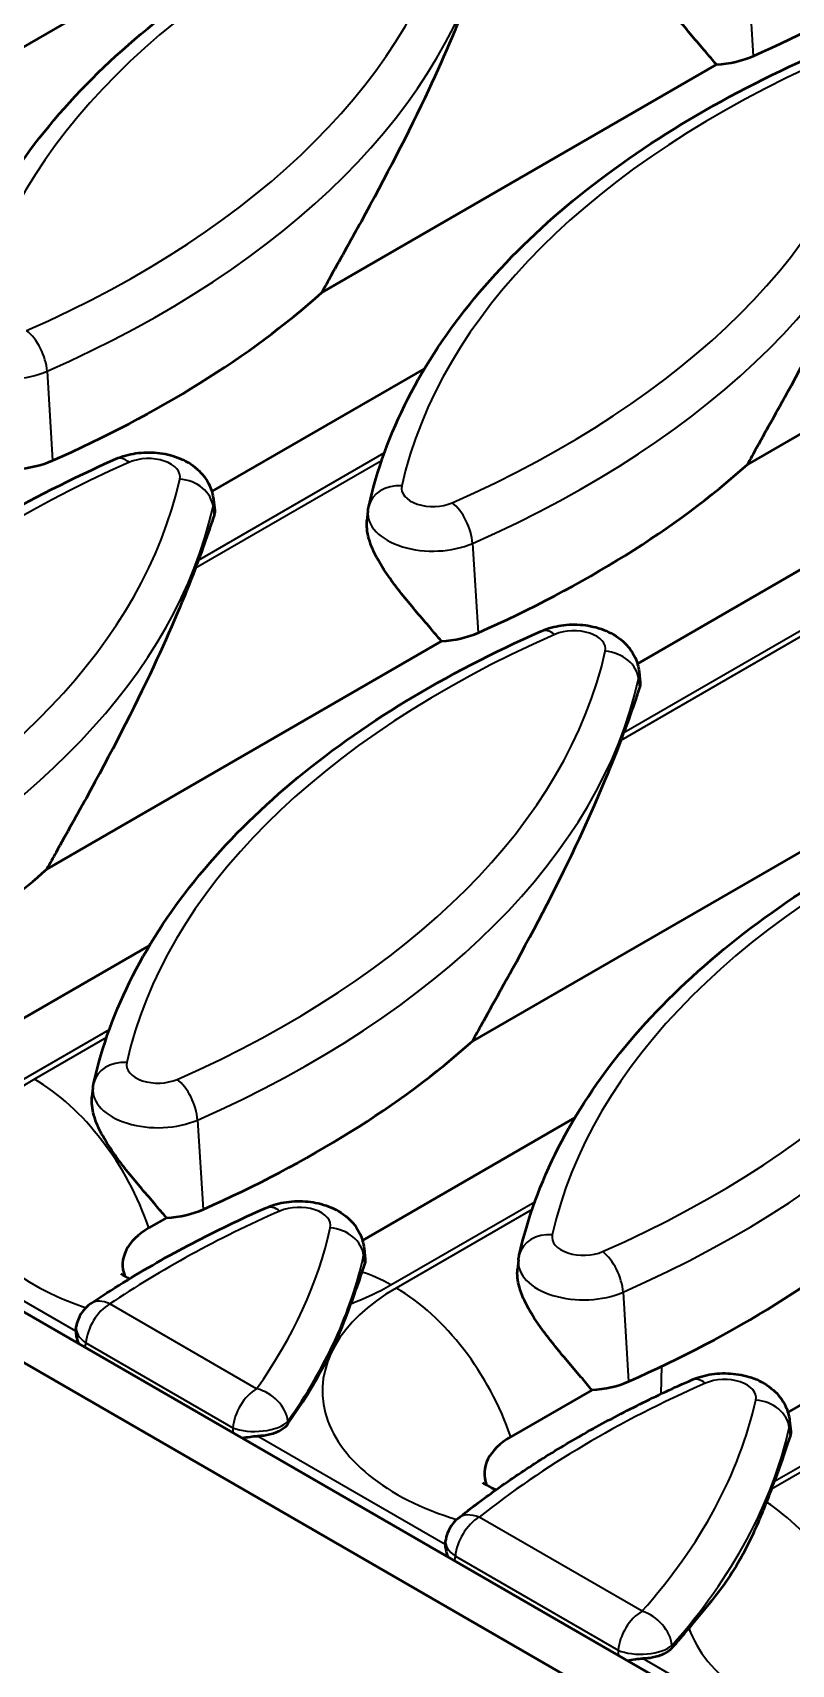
# Model space of a CAD drawing. Header units: millimetres. Extents: x 0 to 1485, y 0 to 1050.
# Drawn here: x 302.6 to 319.45, y 134.2 to 170.43 of the extents above; entities that cross this region are included whole.
import ezdxf

# ---------------------------------------------------------------- set-up
doc = ezdxf.new("R2010")
doc.units = ezdxf.units.MM
doc.header["$LTSCALE"] = 2.5
doc.layers.add('Sichtbar (ISO)', color=7, linetype='Continuous', lineweight=50)
doc.layers.add('Sichtbar schmal (ISO)', color=7, linetype='Continuous', lineweight=35)

msp = doc.modelspace()

# ---------------------------------------------------------------- linework, layer by layer
at = {"layer": 'Sichtbar (ISO)'}
for p, q in [((399.039, 86.231), (43.718, 291.376)), ((42.745, 290.814), (398.067, 85.67)), ((308.331, 173.547), (299.569, 168.488)), ((317.781, 169.724), (309.019, 164.665)), ((327.23, 165.901), (318.468, 160.843)), ((306.578, 160.243), (311.298, 162.969)), ((306.613, 160.065), (306.639, 159.826)), ((310.043, 159.809), (310.021, 159.604)), ((316.027, 156.42), (320.748, 159.146)), ((311.674, 156.92), (302.912, 151.861)), ((316.063, 156.242), (316.089, 156.004)), ((321.123, 153.097), (312.361, 148.038)), ((301.255, 147.891), (305.192, 150.164)), ((303.936, 147.004), (303.914, 146.8)), ((309.92, 143.616), (314.641, 146.342)), ((305.567, 144.116), (305.178, 143.891)), ((309.956, 143.438), (309.982, 143.199)), ((313.386, 143.182), (313.364, 142.978)), ((319.37, 139.793), (324.091, 142.519)), ((303.556, 141.627), (303.566, 141.7)), ((315.017, 140.293), (313.214, 139.252)), ((319.406, 139.615), (319.431, 139.377)), ((311.759, 136.89), (311.769, 136.959))]:
    msp.add_line(p, q, dxfattribs=at)
for centre, start, end in [((304.308, 141.592), 124.0019, 171.7269), ((312.512, 136.856), 128.591, 172.0615)]:
    msp.add_arc(centre, 0.75, start, end, dxfattribs=at)
for centre, major_axis, start_param, end_param in [((303.041, 181.68), (-25.638, 0), 2.222684, 2.547343), ((317.594, 170.671), (-1.65, 0), 1.683917, 2.222684), ((287.485, 172.698), (-25.638, 0), 2.222684, 2.567922), ((302.038, 161.689), (-1.65, 0), 1.683917, 2.222684), ((296.935, 168.876), (-25.638, 0), 2.222684, 2.567922), ((281.378, 161.731), (25.441, 0), 6.064161, 6.076487), ((311.488, 157.866), (-1.65, 0), 1.683917, 2.222684), ((290.828, 157.909), (25.441, 0), 6.064161, 6.076487), ((281.378, 159.894), (-25.638, 0), 2.331, 2.567922), ((290.828, 156.072), (-25.638, 0), 2.222684, 2.567922), ((305.381, 145.062), (-1.65, 0), 1.683917, 2.222684), ((300.277, 152.249), (-25.638, 0), 2.222684, 2.567922), ((306.593, 143.075), (-2, 0), 5.497787, 6.504343), ((284.721, 145.105), (25.441, 0), 5.894546, 6.084834), ((314.83, 141.24), (-1.65, 0), 1.683917, 2.222684), ((314.628, 138.436), (-2, 0), 5.497787, 6.504343), ((294.17, 141.282), (25.441, 0), 6.064161, 6.076487), ((294.17, 141.282), (-25.441, 0), 2.666594, 2.700171)]:
    msp.add_ellipse(centre, major_axis=major_axis, ratio=0.57735, start_param=start_param, end_param=end_param, dxfattribs=at)
for points, knots in [([(302.869, 175.167), (302.63, 174.547), (302.315, 173.791), (301.498, 172.036), (300.971, 171.022), (300.236, 169.689), (300.005, 169.278), (299.704, 168.735), (299.636, 168.612), (299.569, 168.488)], [5.610352, 5.610352, 5.610352, 5.610352, 6.256852, 6.256852, 7.009099, 7.009099, 7.296608, 7.296608, 7.380319, 7.380319, 7.380319, 7.380319]), ([(300.612, 163.741), (300.793, 164.551), (301.084, 165.349), (301.873, 166.895), (302.37, 167.644), (303.553, 169.078), (304.238, 169.763), (305.777, 171.054), (306.631, 171.661), (308.486, 172.786), (309.486, 173.304), (310.548, 173.771)], [2.4844831, 2.4844831, 2.4844831, 2.4844831, 2.6426072, 2.6426072, 2.8007312, 2.8007312, 2.9588553, 2.9588553, 3.1169793, 3.1169793, 3.2751034, 3.2751034, 3.2751034, 3.2751034]), ([(317.781, 169.724), (317.702, 169.819), (317.621, 169.915), (317.341, 170.244), (317.134, 170.482), (316.733, 170.982), (316.536, 171.243), (316.289, 171.685), (316.214, 171.848), (316.129, 172.148), (316.115, 172.286), (316.128, 172.409)], [1.2625413, 1.2625413, 1.2625413, 1.2625413, 1.3515841, 1.3515841, 1.5621044, 1.5621044, 1.7726247, 1.7726247, 1.8811482, 1.8811482, 1.9808775, 1.9808775, 1.9808775, 1.9808775]), ([(312.318, 171.344), (312.079, 170.724), (311.765, 169.968), (310.947, 168.214), (310.42, 167.199), (309.686, 165.866), (309.455, 165.455), (309.154, 164.912), (309.086, 164.789), (309.019, 164.665)], [5.610352, 5.610352, 5.610352, 5.610352, 6.256852, 6.256852, 7.009099, 7.009099, 7.296608, 7.296608, 7.380319, 7.380319, 7.380319, 7.380319]), ([(310.061, 159.919), (310.242, 160.729), (310.533, 161.526), (311.322, 163.073), (311.82, 163.822), (313.003, 165.255), (313.688, 165.94), (315.227, 167.231), (316.081, 167.838), (317.935, 168.963), (318.936, 169.481), (319.998, 169.949)], [2.4844831, 2.4844831, 2.4844831, 2.4844831, 2.6426072, 2.6426072, 2.8007312, 2.8007312, 2.9588553, 2.9588553, 3.1169793, 3.1169793, 3.2751034, 3.2751034, 3.2751034, 3.2751034]), ([(321.768, 167.521), (321.529, 166.902), (321.214, 166.146), (320.397, 164.391), (319.87, 163.376), (319.135, 162.043), (318.904, 161.633), (318.603, 161.09), (318.535, 160.966), (318.468, 160.843)], [5.610352, 5.610352, 5.610352, 5.610352, 6.256852, 6.256852, 7.009099, 7.009099, 7.296608, 7.296608, 7.380319, 7.380319, 7.380319, 7.380319]), ([(294.796, 151.967), (295.047, 152.696), (295.387, 153.41), (296.236, 154.793), (296.743, 155.462), (297.912, 156.742), (298.573, 157.353), (300.033, 158.51), (300.831, 159.055), (302.55, 160.07), (303.47, 160.539), (304.442, 160.967)], [2.5520139, 2.5520139, 2.5520139, 2.5520139, 2.6966318, 2.6966318, 2.8412497, 2.8412497, 2.9858676, 2.9858676, 3.1304855, 3.1304855, 3.2751034, 3.2751034, 3.2751034, 3.2751034]), ([(304.442, 160.967), (304.587, 161.031), (304.736, 161.071), (305.045, 161.117), (305.204, 161.12), (305.519, 161.089), (305.675, 161.054), (305.977, 160.938), (306.123, 160.858), (306.361, 160.644), (306.458, 160.527), (306.57, 160.283), (306.602, 160.176), (306.613, 160.065)], [3.275103, 3.275103, 3.275103, 3.275103, 3.678313, 3.678313, 4.097335, 4.097335, 4.515601, 4.515601, 4.926242, 4.926242, 5.237349, 5.237349, 5.435884, 5.435884, 5.435884, 5.435884]), ([(306.639, 159.826), (306.642, 159.798), (306.639, 159.768), (306.629, 159.73), (306.627, 159.723), (306.625, 159.715)], [1.94452131, 1.94452131, 1.94452131, 1.94452131, 1.9896717, 1.9896717, 2.0005996, 2.0005996, 2.0005996, 2.0005996]), ([(310.043, 159.809), (310.044, 159.816), (310.045, 159.824), (310.047, 159.838), (310.048, 159.846), (310.05, 159.861), (310.051, 159.868), (310.054, 159.883), (310.055, 159.89), (310.058, 159.904), (310.06, 159.912), (310.061, 159.919)], [2.41809785, 2.41809785, 2.41809785, 2.41809785, 2.4313749, 2.4313749, 2.44465196, 2.44465196, 2.45792902, 2.45792902, 2.47120608, 2.47120608, 2.48448314, 2.48448314, 2.48448314, 2.48448314]), ([(306.625, 159.715), (306.592, 159.617), (306.557, 159.513), (306.449, 159.199), (306.369, 158.968), (306.278, 158.717)], [1.2698456, 1.2698456, 1.2698456, 1.2698456, 1.4039585, 1.4039585, 1.6650142, 1.6650142, 1.6650142, 1.6650142]), ([(311.674, 156.92), (311.596, 157.015), (311.514, 157.111), (311.234, 157.44), (311.028, 157.678), (310.627, 158.178), (310.429, 158.438), (310.182, 158.881), (310.107, 159.044), (310.022, 159.344), (310.008, 159.482), (310.021, 159.604)], [1.2625413, 1.2625413, 1.2625413, 1.2625413, 1.3515841, 1.3515841, 1.5621044, 1.5621044, 1.7726247, 1.7726247, 1.8811482, 1.8811482, 1.9808775, 1.9808775, 1.9808775, 1.9808775]), ([(306.211, 158.54), (305.972, 157.92), (305.658, 157.164), (304.841, 155.41), (304.313, 154.395), (303.579, 153.062), (303.348, 152.651), (303.047, 152.108), (302.979, 151.985), (302.912, 151.861)], [5.610352, 5.610352, 5.610352, 5.610352, 6.256852, 6.256852, 7.009099, 7.009099, 7.296608, 7.296608, 7.380319, 7.380319, 7.380319, 7.380319]), ([(313.891, 157.145), (314.036, 157.209), (314.186, 157.249), (314.494, 157.294), (314.653, 157.297), (314.969, 157.266), (315.125, 157.232), (315.426, 157.115), (315.573, 157.035), (315.811, 156.822), (315.907, 156.704), (316.02, 156.461), (316.051, 156.354), (316.063, 156.242)], [3.275103, 3.275103, 3.275103, 3.275103, 3.678313, 3.678313, 4.097335, 4.097335, 4.515601, 4.515601, 4.926242, 4.926242, 5.237349, 5.237349, 5.435884, 5.435884, 5.435884, 5.435884]), ([(303.954, 147.115), (304.135, 147.924), (304.427, 148.722), (305.215, 150.268), (305.713, 151.018), (306.896, 152.451), (307.581, 153.136), (309.12, 154.427), (309.974, 155.034), (311.828, 156.159), (312.829, 156.677), (313.891, 157.145)], [2.4844831, 2.4844831, 2.4844831, 2.4844831, 2.6426072, 2.6426072, 2.8007312, 2.8007312, 2.9588553, 2.9588553, 3.1169793, 3.1169793, 3.2751034, 3.2751034, 3.2751034, 3.2751034]), ([(316.074, 155.892), (316.047, 155.811), (316.018, 155.725), (315.913, 155.416), (315.826, 155.167), (315.727, 154.894)], [1.2694834, 1.2694834, 1.2694834, 1.2694834, 1.3818929, 1.3818929, 1.6649559, 1.6649559, 1.6649559, 1.6649559]), ([(316.088, 156.003), (316.091, 155.976), (316.089, 155.946), (316.079, 155.907), (316.077, 155.9), (316.074, 155.892)], [1.94452131, 1.94452131, 1.94452131, 1.94452131, 1.9896717, 1.9896717, 2.0005996, 2.0005996, 2.0005996, 2.0005996]), ([(315.661, 154.717), (315.422, 154.098), (315.108, 153.341), (314.29, 151.587), (313.763, 150.572), (313.028, 149.239), (312.798, 148.829), (312.497, 148.285), (312.429, 148.162), (312.361, 148.038)], [5.610352, 5.610352, 5.610352, 5.610352, 6.256852, 6.256852, 7.009099, 7.009099, 7.296608, 7.296608, 7.380319, 7.380319, 7.380319, 7.380319]), ([(313.404, 143.292), (313.585, 144.102), (313.876, 144.899), (314.665, 146.446), (315.162, 147.195), (316.345, 148.629), (317.031, 149.313), (318.57, 150.605), (319.423, 151.212), (321.278, 152.336), (322.278, 152.854), (323.341, 153.322)], [2.4844831, 2.4844831, 2.4844831, 2.4844831, 2.6426072, 2.6426072, 2.8007312, 2.8007312, 2.9588553, 2.9588553, 3.1169793, 3.1169793, 3.2751034, 3.2751034, 3.2751034, 3.2751034]), ([(303.936, 147.004), (303.937, 147.012), (303.938, 147.019), (303.94, 147.034), (303.941, 147.042), (303.943, 147.056), (303.944, 147.064), (303.947, 147.078), (303.948, 147.086), (303.951, 147.1), (303.953, 147.107), (303.954, 147.115)], [2.41809785, 2.41809785, 2.41809785, 2.41809785, 2.4313749, 2.4313749, 2.44465196, 2.44465196, 2.45792902, 2.45792902, 2.47120608, 2.47120608, 2.48448314, 2.48448314, 2.48448314, 2.48448314]), ([(305.567, 144.116), (305.489, 144.211), (305.407, 144.307), (305.127, 144.636), (304.921, 144.873), (304.52, 145.374), (304.323, 145.634), (304.075, 146.077), (304, 146.24), (303.916, 146.54), (303.901, 146.678), (303.914, 146.8)], [1.2625413, 1.2625413, 1.2625413, 1.2625413, 1.3515841, 1.3515841, 1.5621044, 1.5621044, 1.7726247, 1.7726247, 1.8811482, 1.8811482, 1.9808775, 1.9808775, 1.9808775, 1.9808775]), ([(303.889, 142.214), (304.123, 142.371), (304.363, 142.526), (304.852, 142.83), (305.102, 142.978), (305.613, 143.269), (305.873, 143.411), (306.403, 143.688), (306.673, 143.823), (307.222, 144.087), (307.501, 144.216), (307.784, 144.34)], [3.0641018, 3.0641018, 3.0641018, 3.0641018, 3.1063021, 3.1063021, 3.1485024, 3.1485024, 3.1907028, 3.1907028, 3.2329031, 3.2329031, 3.2751034, 3.2751034, 3.2751034, 3.2751034]), ([(307.784, 144.34), (307.93, 144.405), (308.079, 144.445), (308.388, 144.49), (308.547, 144.493), (308.862, 144.462), (309.018, 144.427), (309.319, 144.311), (309.466, 144.231), (309.704, 144.018), (309.801, 143.9), (309.913, 143.656), (309.944, 143.549), (309.956, 143.438)], [3.275103, 3.275103, 3.275103, 3.275103, 3.678313, 3.678313, 4.097335, 4.097335, 4.515601, 4.515601, 4.926242, 4.926242, 5.237349, 5.237349, 5.435884, 5.435884, 5.435884, 5.435884]), ([(309.981, 143.199), (309.984, 143.171), (309.982, 143.142), (309.972, 143.103), (309.97, 143.096), (309.967, 143.088)], [1.94452131, 1.94452131, 1.94452131, 1.94452131, 1.9896717, 1.9896717, 2.0005996, 2.0005996, 2.0005996, 2.0005996]), ([(313.386, 143.182), (313.386, 143.189), (313.387, 143.197), (313.389, 143.212), (313.39, 143.219), (313.393, 143.234), (313.394, 143.241), (313.396, 143.256), (313.398, 143.263), (313.401, 143.278), (313.402, 143.285), (313.404, 143.292)], [2.41809785, 2.41809785, 2.41809785, 2.41809785, 2.4313749, 2.4313749, 2.44465196, 2.44465196, 2.45792902, 2.45792902, 2.47120608, 2.47120608, 2.48448314, 2.48448314, 2.48448314, 2.48448314]), ([(304.553, 142.879), (304.553, 142.879), (304.562, 142.871), (304.613, 142.837), (304.67, 142.803), (304.75, 142.765)], [4.5403855, 4.5403855, 4.5403855, 4.5403855, 4.6434436, 4.6434436, 4.8070865, 4.8070865, 4.8070865, 4.8070865]), ([(315.017, 140.293), (314.938, 140.388), (314.857, 140.484), (314.577, 140.813), (314.37, 141.051), (313.969, 141.551), (313.772, 141.812), (313.524, 142.254), (313.45, 142.417), (313.365, 142.717), (313.351, 142.855), (313.364, 142.978)], [1.2625413, 1.2625413, 1.2625413, 1.2625413, 1.3515841, 1.3515841, 1.5621044, 1.5621044, 1.7726247, 1.7726247, 1.8811482, 1.8811482, 1.9808775, 1.9808775, 1.9808775, 1.9808775]), ([(303.553, 141.6), (303.552, 141.57), (303.556, 141.531), (303.576, 141.436), (303.593, 141.381), (303.618, 141.322)], [-0.13808325, -0.13808325, -0.13808325, -0.13808325, -0.09697859, -0.09697859, -0.0536744, -0.0536744, -0.0536744, -0.0536744]), ([(317.234, 140.518), (317.379, 140.582), (317.529, 140.622), (317.837, 140.667), (317.996, 140.671), (318.311, 140.639), (318.467, 140.605), (318.769, 140.489), (318.916, 140.408), (319.154, 140.195), (319.25, 140.077), (319.362, 139.834), (319.394, 139.727), (319.406, 139.615)], [3.275103, 3.275103, 3.275103, 3.275103, 3.678313, 3.678313, 4.097335, 4.097335, 4.515601, 4.515601, 4.926242, 4.926242, 5.237349, 5.237349, 5.435884, 5.435884, 5.435884, 5.435884]), ([(312.044, 137.442), (312.338, 137.676), (312.643, 137.906), (313.276, 138.353), (313.603, 138.57), (314.277, 138.994), (314.624, 139.199), (315.338, 139.598), (315.705, 139.791), (316.456, 140.165), (316.841, 140.345), (317.234, 140.518)], [2.982498, 2.982498, 2.982498, 2.982498, 3.0410191, 3.0410191, 3.0995402, 3.0995402, 3.1580612, 3.1580612, 3.2165823, 3.2165823, 3.2751034, 3.2751034, 3.2751034, 3.2751034]), ([(308.265, 139.539), (308.227, 139.486), (308.172, 139.438), (308.034, 139.357), (307.953, 139.326), (307.776, 139.282), (307.683, 139.271), (307.589, 139.27)], [0, 0, 0, 0, 0.0592407, 0.0592407, 0.1176998, 0.1176998, 0.1743219, 0.1743219, 0.1743219, 0.1743219]), ([(307.247, 139.227), (307.305, 139.238), (307.364, 139.248), (307.481, 139.264), (307.536, 139.269), (307.589, 139.27)], [-0.06418302, -0.06418302, -0.06418302, -0.06418302, -0.03164188, -0.03164188, -0.00003921, -0.00003921, -0.00003921, -0.00003921]), ([(319.417, 139.265), (319.347, 139.058), (319.264, 138.814), (319.137, 138.453), (319.104, 138.362), (319.07, 138.267)], [4.2537697, 4.2537697, 4.2537697, 4.2537697, 4.5467408, 4.5467408, 4.6422029, 4.6422029, 4.6422029, 4.6422029]), ([(319.431, 139.377), (319.434, 139.349), (319.432, 139.319), (319.422, 139.281), (319.419, 139.273), (319.417, 139.265)], [1.94452131, 1.94452131, 1.94452131, 1.94452131, 1.9896717, 1.9896717, 2.0005996, 2.0005996, 2.0005996, 2.0005996]), ([(312.588, 138.24), (312.588, 138.24), (312.598, 138.232), (312.649, 138.197), (312.707, 138.163), (312.819, 138.11), (312.853, 138.095), (312.89, 138.079)], [4.5403855, 4.5403855, 4.5403855, 4.5403855, 4.6436566, 4.6436566, 4.8090893, 4.8090893, 4.8718507, 4.8718507, 4.8718507, 4.8718507]), ([(318.892, 137.804), (318.824, 137.634), (318.753, 137.46), (318.606, 137.123), (318.531, 136.96), (318.349, 136.604), (318.247, 136.424), (318.01, 136.055), (317.882, 135.88), (317.568, 135.479), (317.376, 135.255), (317.173, 135.007)], [-1.030478, -1.030478, -1.030478, -1.030478, -0.8584, -0.8584, -0.697116, -0.697116, -0.498004, -0.498004, -0.284965, -0.284965, 0, 0, 0, 0]), ([(311.757, 136.864), (311.756, 136.834), (311.759, 136.795), (311.78, 136.7), (311.797, 136.644), (311.823, 136.585)], [-0.13838882, -0.13838882, -0.13838882, -0.13838882, -0.09726147, -0.09726147, -0.05379673, -0.05379673, -0.05379673, -0.05379673]), ([(316.795, 134.564), (316.75, 134.514), (316.688, 134.469), (316.539, 134.396), (316.453, 134.368), (316.291, 134.338), (316.219, 134.33), (316.146, 134.33)], [0, 0, 0, 0, 0.0590886, 0.0590886, 0.1174967, 0.1174967, 0.1613716, 0.1613716, 0.1613716, 0.1613716]), ([(315.804, 134.287), (315.861, 134.298), (315.921, 134.308), (316.038, 134.324), (316.094, 134.329), (316.146, 134.33)], [-0.06416572, -0.06416572, -0.06416572, -0.06416572, -0.03153614, -0.03153614, -0.00003945, -0.00003945, -0.00003945, -0.00003945])]:
    msp.add_open_spline(points, degree=3, knots=knots, dxfattribs=at)
for points in [[(309.908, 142.913), (309.836, 142.7), (309.755, 142.474), (309.663, 142.21)], [(309.967, 143.088), (309.948, 143.032), (309.929, 142.974), (309.908, 142.913)], [(303.553, 141.6), (303.554, 141.609), (303.554, 141.618), (303.556, 141.627)], [(319.004, 138.09), (318.968, 137.997), (318.93, 137.902), (318.892, 137.804)], [(311.757, 136.864), (311.757, 136.872), (311.758, 136.881), (311.759, 136.89)]]:
    msp.add_open_spline(points, degree=3, dxfattribs=at)
at = {"layer": 'Sichtbar schmal (ISO)'}
for p, q in [((318.473, 171.897), (318.596, 169.913)), ((302.916, 162.915), (303.039, 160.932)), ((310.345, 160.927), (306.211, 158.54)), ((306.278, 158.717), (310.406, 161.101)), ((306.604, 159.906), (306.625, 159.715)), ((312.366, 159.093), (312.489, 157.109)), ((315.727, 154.894), (319.856, 157.278)), ((319.795, 157.104), (315.661, 154.717)), ((316.054, 156.083), (316.074, 155.892)), ((302.353, 147.173), (304.3, 148.297)), ((304.238, 148.123), (302.635, 147.197)), ((306.259, 146.288), (306.382, 144.305)), ((303.553, 141.6), (298.886, 144.295)), ((310.55, 142.627), (313.749, 144.474)), ((313.688, 144.3), (310.67, 142.558)), ((309.947, 143.279), (309.967, 143.088)), ((315.708, 142.466), (315.831, 140.482)), ((307.571, 140.32), (304.308, 142.204)), ((303.78, 141.34), (307.043, 139.456)), ((316.557, 140.209), (316.566, 140.819)), ((319.07, 138.267), (323.199, 140.651)), ((323.137, 140.477), (319.004, 138.09)), ((311.757, 136.864), (307.589, 139.27)), ((319.397, 139.457), (319.417, 139.265)), ((316.129, 135.38), (312.512, 137.468)), ((311.984, 136.604), (315.601, 134.516)), ((320.08, 132.058), (316.146, 134.33))]:
    msp.add_line(p, q, dxfattribs=at)
for centre, major_axis, ratio, start_param, end_param in [((278.036, 178.412), (25.435, 0), 0.57735, 5.364276, 6.154897), ((325.829, 162.367), (-24.688, 0), 0.57735, 5.364276, 6.154897), ((287.485, 175.148), (24.688, 0), 0.57735, 5.364276, 6.154897), ((287.485, 174.589), (25.435, 0), 0.57735, 5.364276, 6.154897), ((335.278, 158.544), (-24.688, 0), 0.57735, 5.364276, 6.154897), ((296.935, 171.325), (24.688, 0), 0.57735, 5.364276, 6.154897), ((296.935, 170.766), (25.435, 0), 0.57735, 5.364276, 6.154897), ((302.463, 163.205), (0.302, -0.686), 0.495359, 0.931074, 2.414604), ((302.038, 163.58), (-1.447, 0), 0.57735, 6.221282, 8.505869), ((319.722, 149.563), (-24.688, 0), 0.57735, 5.364276, 6.087366), ((304.744, 160.281), (-0.302, 0.686), 0.495359, 5.556196, 6.283185), ((305.169, 160.572), (0.7, 0), 0.57735, 6.154897, 8.505869), ((281.378, 162.344), (24.688, 0), 0.57735, 5.405812, 6.154897), ((305.863, 159.908), (0.732, -0.164), 0.809787, 0.26626, 1.74979), ((310.793, 159.755), (-0.732, 0.164), 0.809787, 4.891383, 6.283185), ((311.488, 160.316), (-0.7, 0), 0.57735, 6.154897, 8.505869), ((281.378, 161.785), (25.435, 0), 0.57735, 5.405812, 6.154897), ((305.169, 160.013), (1.447, 0), 0.57735, 6.154897, 6.345089), ((311.488, 159.757), (-1.447, 0), 0.57735, 6.221282, 8.505869), ((311.912, 159.382), (-0.302, 0.686), 0.495359, 4.072667, 5.556196), ((329.171, 145.74), (-24.688, 0), 0.57735, 5.364276, 6.154897), ((314.193, 156.458), (-0.302, 0.686), 0.495359, 5.556196, 6.283185), ((314.618, 156.749), (0.7, 0), 0.57735, 6.154897, 8.505869), ((290.828, 158.521), (24.688, 0), 0.57735, 5.364276, 6.154897), ((315.313, 156.085), (0.732, -0.164), 0.809787, 0.26626, 1.74979), ((314.618, 156.19), (1.447, 0), 0.57735, 6.154897, 6.345089), ((290.828, 157.962), (25.435, 0), 0.57735, 5.364276, 6.154897), ((338.621, 141.917), (-24.688, 0), 0.57735, 5.364276, 6.154897), ((300.277, 154.698), (24.688, 0), 0.57735, 5.364276, 6.154897), ((300.277, 154.139), (25.435, 0), 0.57735, 5.364276, 6.154897), ((304.686, 146.951), (-0.732, 0.164), 0.809787, 4.891383, 6.283185), ((305.381, 147.512), (-0.7, 0), 0.57735, 6.154897, 8.505869), ((306.593, 144.912), (-5.597, 0), 0.57735, 5.497787, 7.326583), ((302.635, 143.931), (2, -3.464), 0.57735, 1.238215, 2.356194), ((305.806, 146.578), (-0.302, 0.686), 0.495359, 4.072667, 5.556196), ((305.381, 146.953), (-1.447, 0), 0.57735, 6.221282, 8.505869), ((323.065, 132.936), (24.688, 0), 0.57735, 2.222684, 2.433685), ((308.087, 143.654), (-0.302, 0.686), 0.495359, 5.556196, 6.283185), ((308.512, 143.945), (0.7, 0), 0.57735, 6.154897, 8.505869), ((284.721, 145.717), (24.688, 0), 0.57735, 5.894895, 6.154897), ((309.206, 143.281), (0.732, -0.164), 0.809787, 0.26626, 1.74979), ((314.136, 143.128), (-0.732, 0.164), 0.809787, 4.891383, 6.283185), ((314.83, 143.689), (-0.7, 0), 0.57735, 6.154897, 8.505869), ((284.721, 145.158), (25.435, 0), 0.57735, 5.894895, 6.154897), ((308.512, 143.386), (1.447, 0), 0.57735, 6.154897, 6.345089), ((314.83, 143.13), (-1.447, 0), 0.57735, 6.221282, 8.505869), ((315.255, 142.755), (-0.302, 0.686), 0.495359, 4.072667, 5.556196), ((310.55, 139.361), (-2, 3.464), 0.57735, 5.497787, 5.726847), ((314.628, 140.273), (-5.597, 0), 0.57735, 5.497787, 7.367889), ((306.593, 144.912), (5.597, 0), 0.57735, 5.293058, 5.497787), ((310.67, 139.292), (2, -3.464), 0.57735, 1.238215, 2.356194), ((304.308, 141.592), (0.375, 0.65), 0.57735, 0.785398, 2.268928), ((304.308, 141.592), (-0.419, 0.622), 0.620312, 5.45592, 6.283185), ((304.308, 141.592), (-0.742, 0.108), 0.569548, 0, 0.864783), ((307.571, 139.708), (-0.375, -0.65), 0.57735, 3.926991, 5.410521), ((307.571, 139.708), (-0.612, 0.434), 0.755715, 3.720448, 5.203978), ((332.514, 129.113), (24.688, 0), 0.57735, 2.222684, 2.515289), ((317.536, 139.831), (-0.302, 0.686), 0.495359, 5.556196, 6.283185), ((317.961, 140.122), (0.7, 0), 0.57735, 6.154897, 8.505869), ((294.17, 141.894), (24.688, 0), 0.57735, 5.808504, 6.154897), ((318.656, 139.458), (0.732, -0.164), 0.809787, 0.26626, 1.74979), ((307.571, 139.708), (0.75, 0.026), 0.445356, 3.914999, 5.871506), ((317.961, 139.563), (1.447, 0), 0.57735, 6.154897, 6.345089), ((294.17, 141.335), (25.435, 0), 0.57735, 5.808504, 6.154897), ((318.706, 134.653), (2, -3.464), 0.57735, 1.238215, 2.29039), ((312.512, 136.856), (0.375, 0.65), 0.57735, 0.785398, 2.268928), ((312.512, 136.856), (-0.468, 0.586), 0.661525, 5.404533, 6.283185), ((312.512, 136.856), (-0.743, 0.104), 0.566163, 0, 0.861467), ((316.129, 134.767), (-0.375, -0.65), 0.57735, 3.926991, 5.410521), ((316.129, 134.767), (-0.56, 0.499), 0.726223, 3.802681, 5.28621), ((322.663, 135.634), (-5.597, 0), 0.57735, 0.195236, 1.15551), ((316.129, 134.767), (0.75, 0.019), 0.452604, 3.918993, 5.790106)]:
    msp.add_ellipse(centre, major_axis=major_axis, ratio=ratio, start_param=start_param, end_param=end_param, dxfattribs=at)
for points in [[(303.772, 141.287), (303.775, 141.304), (303.778, 141.322), (303.78, 141.34)], [(303.765, 141.237), (303.768, 141.254), (303.77, 141.27), (303.772, 141.287)], [(308.265, 139.539), (308.264, 139.559), (308.263, 139.578), (308.263, 139.598)], [(307.043, 139.456), (307.043, 139.437), (307.044, 139.417), (307.045, 139.397)], [(307.045, 139.397), (307.045, 139.379), (307.046, 139.361), (307.047, 139.343)], [(311.976, 136.55), (311.979, 136.568), (311.981, 136.586), (311.984, 136.604)], [(311.969, 136.501), (311.971, 136.517), (311.974, 136.534), (311.976, 136.55)], [(315.601, 134.516), (315.601, 134.496), (315.602, 134.476), (315.602, 134.457)], [(315.602, 134.457), (315.603, 134.439), (315.603, 134.42), (315.603, 134.402)], [(316.795, 134.564), (316.794, 134.584), (316.794, 134.604), (316.793, 134.623)]]:
    msp.add_open_spline(points, degree=3, dxfattribs=at)

doc.saveas('drawing.dxf')
